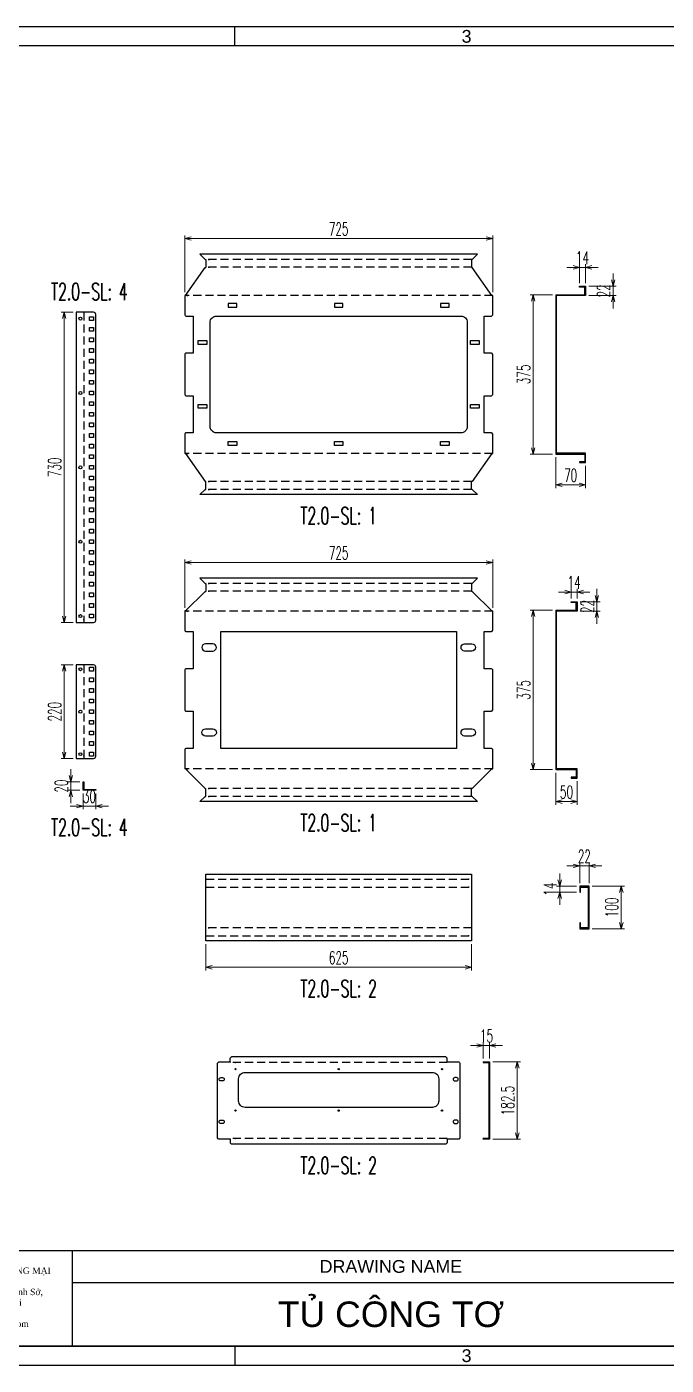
# Model space of a CAD drawing. Header units: millimetres. Extents: x -33730 to 17150, y -76829 to -27437.
# Drawn here: x 9978 to 11483, y -34348 to -31198 of the extents above; entities that cross this region are included whole.
import ezdxf
from ezdxf.enums import TextEntityAlignment as Align

# ---------------------------------------------------------------- set-up
doc = ezdxf.new("R2010")
doc.units = ezdxf.units.MM
doc.header["$LTSCALE"] = 3
doc.linetypes.add('HIDDEN', pattern=[9.525, 6.35, -3.175])
for name, color, linetype in [('@.HIDDEN', 8, 'HIDDEN'), ('@.TEXT', 7, 'Continuous'), ('@.VISIBLE', 7, 'Continuous')]:
    doc.layers.add(name, color=color, linetype=linetype)
doc.styles.add('Ann_w01', font='romans.shx', dxfattribs={"width": 0.6, "bigfont": 'chineset.shx'})
doc.styles.add('Arial', font='arial.ttf')
doc.dimstyles.new('Dim 01_SC15', dxfattribs={"dimscale": 15, "dimtxt": 2, "dimasz": 1, "dimexe": 0.5, "dimexo": 0.5, "dimgap": 0.5, "dimtad": 1, "dimdec": 1, "dimzin": 12, "dimdsep": 46, "dimtxsty": 'Ann_w01', "dimblk": 'OPEN30', "dimcen": 1.5, "dimclrd": 6, "dimclre": 6, "dimclrt": 3, "dimazin": 3, "dimtm": 1e-09, "dimtfac": 1, "dimtdec": 1, "dimtix": 1, "dimtmove": 0, "dimatfit": 3, "dimldrblk": 'OPEN30', "dimfxl": 1, "dimtolj": 1, "dimlwd": 0, "dimlwe": 0, "dimarcsym": 0})

# ---------------------------------------------------------------- blocks, each defined once
blk = doc.blocks.new('*U286')
at = {"layer": '@.VISIBLE', "color": 151}
blk.add_lwpolyline([(-4.5, 4.5), (4.5, 4.5), (4.5, -4.5), (-4.5, -4.5)], close=True, dxfattribs=at)
blk = doc.blocks.new('*U287')
at = {"layer": '@.VISIBLE', "color": 0, "linetype": 'ByBlock', "lineweight": -2, "transparency": 16777216}
for p in [(0, 200), (0, 175), (0, 150), (0, 125), (0, 100), (0, 75), (0, 50), (0, 25), (0, 0)]:
    blk.add_blockref('*U286', p, dxfattribs=at)
blk = doc.blocks.new('*U288')
at = {"layer": '@.VISIBLE', "color": 151}
blk.add_lwpolyline([(-4.5, 4.5), (4.5, 4.5), (4.5, -4.5), (-4.5, -4.5)], close=True, dxfattribs=at)
blk = doc.blocks.new('*U289')
at = {"layer": '@.VISIBLE', "color": 0, "linetype": 'ByBlock', "lineweight": -2, "transparency": 16777216}
for p in [(0, 700), (0, 675), (0, 650), (0, 625), (0, 600), (0, 575), (0, 550), (0, 525), (0, 500), (0, 475), (0, 450), (0, 425), (0, 400), (0, 375), (0, 350), (0, 325), (0, 300), (0, 275), (0, 250), (0, 225), (0, 200), (0, 175), (0, 150), (0, 125), (0, 100), (0, 75), (0, 50), (0, 25), (0, 0)]:
    blk.add_blockref('*U288', p, dxfattribs=at)
blk = doc.blocks.new('_Open30')
at = {"color": 0, "linetype": 'ByBlock', "lineweight": -2}
for p, q in [((-1, 0.27), (0, 0)), ((0, 0), (-1, -0.27)), ((0, 0), (-1, 0))]:
    blk.add_line(p, q, dxfattribs=at)
blk = doc.blocks.new('*D344')
at = {"layer": '@.VISIBLE', "color": 6, "lineweight": 0, "transparency": 16777216}
for p, q in [((10081.6, -32959.6), (10081.6, -32944.6)), ((10102.7, -32974.6), (10074.1, -32974.6)), ((10081.6, -32974.6), (10081.6, -32994.6)), ((10102.7, -32994.6), (10074.1, -32994.6)), ((10081.6, -33009.6), (10081.6, -33024.6))]:
    blk.add_line(p, q, dxfattribs=at)
at = {"layer": 'Defpoints', "color": 0, "transparency": 16777216}
for p in [(10110.2, -32974.6), (10081.6, -32994.6), (10110.2, -32994.6)]:
    blk.add_point(p, dxfattribs=at)
at = {"layer": '@.VISIBLE', "color": 6, "lineweight": 0, "transparency": 16777216, "xscale": 15, "yscale": 15, "zscale": 15}
for p, rotation in [((10081.6, -32974.6), 270), ((10081.6, -32994.6), 90)]:
    blk.add_blockref('_Open30', p, dxfattribs=dict(at, rotation=rotation))
at = {"layer": '@.VISIBLE', "color": 3, "transparency": 16777216, "insert": (10059.1, -32984.6), "char_height": 30, "attachment_point": 5, "rotation": 90, "style": 'Ann_w01'}
blk.add_mtext('\\A1;20', dxfattribs=at)
blk = doc.blocks.new('*D345')
at = {"layer": '@.VISIBLE', "color": 6, "lineweight": 0, "transparency": 16777216}
for p, q in [((10110.2, -33002.1), (10110.2, -33039.3)), ((10140.2, -33002.1), (10140.2, -33039.3)), ((10095.2, -33031.8), (10080.2, -33031.8)), ((10110.2, -33031.8), (10140.2, -33031.8)), ((10155.2, -33031.8), (10170.2, -33031.8))]:
    blk.add_line(p, q, dxfattribs=at)
at = {"layer": 'Defpoints', "color": 0, "transparency": 16777216}
for p in [(10110.2, -32994.6), (10140.2, -32994.6), (10140.2, -33031.8)]:
    blk.add_point(p, dxfattribs=at)
at = {"layer": '@.VISIBLE', "color": 6, "lineweight": 0, "transparency": 16777216, "xscale": 15, "yscale": 15, "zscale": 15}
blk.add_blockref('_Open30', (10110.2, -33031.8), dxfattribs=at)
at = {"layer": '@.VISIBLE', "color": 6, "lineweight": 0, "transparency": 16777216, "xscale": 15, "yscale": 15, "zscale": 15, "rotation": 180}
blk.add_blockref('_Open30', (10140.2, -33031.8), dxfattribs=at)
at = {"layer": '@.VISIBLE', "color": 3, "transparency": 16777216, "insert": (10125.2, -33009.3), "char_height": 30, "attachment_point": 5, "style": 'Ann_w01'}
blk.add_mtext('\\A1;30', dxfattribs=at)
blk = doc.blocks.new('*D346')
at = {"layer": '@.VISIBLE', "color": 6, "lineweight": 0, "transparency": 16777216}
for p, q in [((10086.7, -31869.5), (10058.5, -31869.5)), ((10066, -32584.5), (10066, -31884.5)), ((10086.7, -32599.5), (10058.5, -32599.5))]:
    blk.add_line(p, q, dxfattribs=at)
at = {"layer": 'Defpoints', "color": 0, "transparency": 16777216}
for p in [(10066, -31869.5), (10094.2, -31869.5), (10094.2, -32599.5)]:
    blk.add_point(p, dxfattribs=at)
at = {"layer": '@.VISIBLE', "color": 6, "lineweight": 0, "transparency": 16777216, "xscale": 15, "yscale": 15, "zscale": 15}
for p, rotation in [((10066, -31869.5), 90), ((10066, -32599.5), 270)]:
    blk.add_blockref('_Open30', p, dxfattribs=dict(at, rotation=rotation))
at = {"layer": '@.VISIBLE', "color": 3, "transparency": 16777216, "insert": (10043.5, -32234.5), "char_height": 30, "attachment_point": 5, "rotation": 90, "style": 'Ann_w01'}
blk.add_mtext('\\A1;730', dxfattribs=at)
blk = doc.blocks.new('*D347')
at = {"layer": '@.VISIBLE', "color": 6, "lineweight": 0, "transparency": 16777216}
for p, q in [((10086.7, -32699.5), (10058.5, -32699.5)), ((10066, -32714.5), (10066, -32904.5)), ((10086.7, -32919.5), (10058.5, -32919.5))]:
    blk.add_line(p, q, dxfattribs=at)
at = {"layer": 'Defpoints', "color": 0, "transparency": 16777216}
for p in [(10094.2, -32699.5), (10066, -32919.5), (10094.2, -32919.5)]:
    blk.add_point(p, dxfattribs=at)
at = {"layer": '@.VISIBLE', "color": 6, "lineweight": 0, "transparency": 16777216, "xscale": 15, "yscale": 15, "zscale": 15}
for p, rotation in [((10066, -32699.5), 90), ((10066, -32919.5), 270)]:
    blk.add_blockref('_Open30', p, dxfattribs=dict(at, rotation=rotation))
at = {"layer": '@.VISIBLE', "color": 3, "transparency": 16777216, "insert": (10043.5, -32809.5), "char_height": 30, "attachment_point": 5, "rotation": 90, "style": 'Ann_w01'}
blk.add_mtext('\\A1;220', dxfattribs=at)
blk = doc.blocks.new('*D312')
at = {"layer": '@.VISIBLE', "color": 6, "lineweight": 0, "transparency": 16777216}
for p, q in [((11215.6, -32570.8), (11162.4, -32570.8)), ((11169.9, -32930.8), (11169.9, -32585.8)), ((11215.6, -32945.8), (11162.4, -32945.8))]:
    blk.add_line(p, q, dxfattribs=at)
at = {"layer": 'Defpoints', "color": 0, "transparency": 16777216}
for p in [(11169.9, -32570.8), (11223.1, -32570.8), (11223.1, -32945.8)]:
    blk.add_point(p, dxfattribs=at)
at = {"layer": '@.VISIBLE', "color": 6, "lineweight": 0, "transparency": 16777216, "xscale": 15, "yscale": 15, "zscale": 15}
for p, rotation in [((11169.9, -32570.8), 90), ((11169.9, -32945.8), 270)]:
    blk.add_blockref('_Open30', p, dxfattribs=dict(at, rotation=rotation))
at = {"layer": '@.VISIBLE', "color": 3, "transparency": 16777216, "insert": (11147.4, -32758.3), "char_height": 30, "attachment_point": 5, "rotation": 90, "style": 'Ann_w01'}
blk.add_mtext('\\A1;375', dxfattribs=at)
blk = doc.blocks.new('*D313')
at = {"layer": '@.VISIBLE', "color": 6, "lineweight": 0, "transparency": 16777216}
for p, q in [((10349.5, -32565.1), (10349.5, -32451.1)), ((10364.5, -32458.6), (11059.5, -32458.6)), ((11074.5, -32565.1), (11074.5, -32451.1))]:
    blk.add_line(p, q, dxfattribs=at)
at = {"layer": 'Defpoints', "color": 0, "transparency": 16777216}
for p in [(11074.5, -32458.6), (10349.5, -32572.6), (11074.5, -32572.6)]:
    blk.add_point(p, dxfattribs=at)
at = {"layer": '@.VISIBLE', "color": 6, "lineweight": 0, "transparency": 16777216, "xscale": 15, "yscale": 15, "zscale": 15, "rotation": 180}
blk.add_blockref('_Open30', (10349.5, -32458.6), dxfattribs=at)
at = {"layer": '@.VISIBLE', "color": 6, "lineweight": 0, "transparency": 16777216, "xscale": 15, "yscale": 15, "zscale": 15}
blk.add_blockref('_Open30', (11074.5, -32458.6), dxfattribs=at)
at = {"layer": '@.VISIBLE', "color": 3, "transparency": 16777216, "insert": (10712, -32436.1), "char_height": 30, "attachment_point": 5, "style": 'Ann_w01'}
blk.add_mtext('\\A1;725', dxfattribs=at)
blk = doc.blocks.new('*D314')
at = {"layer": '@.VISIBLE', "color": 6, "lineweight": 0, "transparency": 16777216}
for p, q in [((11215.6, -31828.3), (11162.4, -31828.3)), ((11169.9, -32188.3), (11169.9, -31843.3)), ((11215.6, -32203.3), (11162.4, -32203.3))]:
    blk.add_line(p, q, dxfattribs=at)
at = {"layer": 'Defpoints', "color": 0, "transparency": 16777216}
for p in [(11169.9, -31828.3), (11223.1, -31828.3), (11223.1, -32203.3)]:
    blk.add_point(p, dxfattribs=at)
at = {"layer": '@.VISIBLE', "color": 6, "lineweight": 0, "transparency": 16777216, "xscale": 15, "yscale": 15, "zscale": 15}
for p, rotation in [((11169.9, -31828.3), 90), ((11169.9, -32203.3), 270)]:
    blk.add_blockref('_Open30', p, dxfattribs=dict(at, rotation=rotation))
at = {"layer": '@.VISIBLE', "color": 3, "transparency": 16777216, "insert": (11147.4, -32015.8), "char_height": 30, "attachment_point": 5, "rotation": 90, "style": 'Ann_w01'}
blk.add_mtext('\\A1;375', dxfattribs=at)
blk = doc.blocks.new('*D315')
at = {"layer": '@.VISIBLE', "color": 6, "lineweight": 0, "transparency": 16777216}
for p, q in [((10349.5, -31822.6), (10349.5, -31688.6)), ((11074.5, -31822.6), (11074.5, -31688.6)), ((10364.5, -31696.1), (11059.5, -31696.1))]:
    blk.add_line(p, q, dxfattribs=at)
at = {"layer": 'Defpoints', "color": 0, "transparency": 16777216}
for p in [(11074.5, -31696.1), (10349.5, -31830.1), (11074.5, -31830.1)]:
    blk.add_point(p, dxfattribs=at)
at = {"layer": '@.VISIBLE', "color": 6, "lineweight": 0, "transparency": 16777216, "xscale": 15, "yscale": 15, "zscale": 15, "rotation": 180}
blk.add_blockref('_Open30', (10349.5, -31696.1), dxfattribs=at)
at = {"layer": '@.VISIBLE', "color": 6, "lineweight": 0, "transparency": 16777216, "xscale": 15, "yscale": 15, "zscale": 15}
blk.add_blockref('_Open30', (11074.5, -31696.1), dxfattribs=at)
at = {"layer": '@.VISIBLE', "color": 3, "transparency": 16777216, "insert": (10712, -31673.6), "char_height": 30, "attachment_point": 5, "style": 'Ann_w01'}
blk.add_mtext('\\A1;725', dxfattribs=at)
blk = doc.blocks.new('*D316')
at = {"layer": '@.VISIBLE', "color": 6, "lineweight": 0, "transparency": 16777216}
for p, q in [((10399.5, -33356.4), (10399.5, -33418.6)), ((11024.5, -33356.4), (11024.5, -33418.6)), ((10414.5, -33411.1), (11009.5, -33411.1))]:
    blk.add_line(p, q, dxfattribs=at)
at = {"layer": 'Defpoints', "color": 0, "transparency": 16777216}
for p in [(10399.5, -33348.9), (11024.5, -33348.9), (11024.5, -33411.1)]:
    blk.add_point(p, dxfattribs=at)
at = {"layer": '@.VISIBLE', "color": 6, "lineweight": 0, "transparency": 16777216, "xscale": 15, "yscale": 15, "zscale": 15, "rotation": 180}
blk.add_blockref('_Open30', (10399.5, -33411.1), dxfattribs=at)
at = {"layer": '@.VISIBLE', "color": 6, "lineweight": 0, "transparency": 16777216, "xscale": 15, "yscale": 15, "zscale": 15}
blk.add_blockref('_Open30', (11024.5, -33411.1), dxfattribs=at)
at = {"layer": '@.VISIBLE', "color": 3, "transparency": 16777216, "insert": (10712, -33388.6), "char_height": 30, "attachment_point": 5, "style": 'Ann_w01'}
blk.add_mtext('\\A1;625', dxfattribs=at)
blk = doc.blocks.new('*D317')
at = {"layer": '@.VISIBLE', "color": 6, "lineweight": 0, "transparency": 16777216}
for p, q in [((11308.8, -33220.3), (11384.7, -33220.3)), ((11377.2, -33235.3), (11377.2, -33305.3)), ((11308.8, -33320.3), (11384.7, -33320.3))]:
    blk.add_line(p, q, dxfattribs=at)
at = {"layer": 'Defpoints', "color": 0, "transparency": 16777216}
for p in [(11301.3, -33220.3), (11301.3, -33320.3), (11377.2, -33320.3)]:
    blk.add_point(p, dxfattribs=at)
at = {"layer": '@.VISIBLE', "color": 6, "lineweight": 0, "transparency": 16777216, "xscale": 15, "yscale": 15, "zscale": 15}
for p, rotation in [((11377.2, -33220.3), 90), ((11377.2, -33320.3), 270)]:
    blk.add_blockref('_Open30', p, dxfattribs=dict(at, rotation=rotation))
at = {"layer": '@.VISIBLE', "color": 3, "transparency": 16777216, "insert": (11354.7, -33270.3), "char_height": 30, "attachment_point": 5, "rotation": 90, "style": 'Ann_w01'}
blk.add_mtext('\\A1;100', dxfattribs=at)
blk = doc.blocks.new('*D318')
at = {"layer": '@.VISIBLE', "color": 6, "lineweight": 0, "transparency": 16777216}
for p, q in [((11279.3, -33212.8), (11279.3, -33164.9)), ((11301.3, -33212.8), (11301.3, -33164.9)), ((11264.3, -33172.4), (11249.3, -33172.4)), ((11301.3, -33172.4), (11279.3, -33172.4)), ((11316.3, -33172.4), (11331.3, -33172.4))]:
    blk.add_line(p, q, dxfattribs=at)
at = {"layer": 'Defpoints', "color": 0, "transparency": 16777216}
for p in [(11279.3, -33172.4), (11279.3, -33220.3), (11301.3, -33220.3)]:
    blk.add_point(p, dxfattribs=at)
at = {"layer": '@.VISIBLE', "color": 6, "lineweight": 0, "transparency": 16777216, "xscale": 15, "yscale": 15, "zscale": 15}
blk.add_blockref('_Open30', (11279.3, -33172.4), dxfattribs=at)
at = {"layer": '@.VISIBLE', "color": 6, "lineweight": 0, "transparency": 16777216, "xscale": 15, "yscale": 15, "zscale": 15, "rotation": 180}
blk.add_blockref('_Open30', (11301.3, -33172.4), dxfattribs=at)
at = {"layer": '@.VISIBLE', "color": 3, "transparency": 16777216, "insert": (11290.3, -33149.9), "char_height": 30, "attachment_point": 5, "style": 'Ann_w01'}
blk.add_mtext('\\A1;22', dxfattribs=at)
blk = doc.blocks.new('*D319')
at = {"layer": '@.VISIBLE', "color": 6, "lineweight": 0, "transparency": 16777216}
for p, q in [((11232.2, -33205.3), (11232.2, -33190.3)), ((11271.8, -33220.3), (11224.7, -33220.3)), ((11232.2, -33220.3), (11232.2, -33234.3)), ((11271.8, -33234.3), (11224.7, -33234.3)), ((11232.2, -33249.3), (11232.2, -33264.3))]:
    blk.add_line(p, q, dxfattribs=at)
at = {"layer": 'Defpoints', "color": 0, "transparency": 16777216}
for p in [(11279.3, -33220.3), (11232.2, -33234.3), (11279.3, -33234.3)]:
    blk.add_point(p, dxfattribs=at)
at = {"layer": '@.VISIBLE', "color": 6, "lineweight": 0, "transparency": 16777216, "xscale": 15, "yscale": 15, "zscale": 15}
for p, rotation in [((11232.2, -33220.3), 270), ((11232.2, -33234.3), 90)]:
    blk.add_blockref('_Open30', p, dxfattribs=dict(at, rotation=rotation))
at = {"layer": '@.VISIBLE', "color": 3, "transparency": 16777216, "insert": (11209.7, -33227.3), "char_height": 30, "attachment_point": 5, "rotation": 90, "style": 'Ann_w01'}
blk.add_mtext('\\A1;14', dxfattribs=at)
blk = doc.blocks.new('*D320')
at = {"layer": '@.VISIBLE', "color": 6, "lineweight": 0, "transparency": 16777216}
for p, q in [((11223.1, -32953.3), (11223.1, -33028.7)), ((11273.1, -32973.3), (11273.1, -33028.7)), ((11238.1, -33021.2), (11258.1, -33021.2))]:
    blk.add_line(p, q, dxfattribs=at)
at = {"layer": 'Defpoints', "color": 0, "transparency": 16777216}
for p in [(11223.1, -32945.8), (11273.1, -32965.8), (11273.1, -33021.2)]:
    blk.add_point(p, dxfattribs=at)
at = {"layer": '@.VISIBLE', "color": 6, "lineweight": 0, "transparency": 16777216, "xscale": 15, "yscale": 15, "zscale": 15, "rotation": 180}
blk.add_blockref('_Open30', (11223.1, -33021.2), dxfattribs=at)
at = {"layer": '@.VISIBLE', "color": 6, "lineweight": 0, "transparency": 16777216, "xscale": 15, "yscale": 15, "zscale": 15}
blk.add_blockref('_Open30', (11273.1, -33021.2), dxfattribs=at)
at = {"layer": '@.VISIBLE', "color": 3, "transparency": 16777216, "insert": (11248.1, -32998.7), "char_height": 30, "attachment_point": 5, "style": 'Ann_w01'}
blk.add_mtext('\\A1;50', dxfattribs=at)
blk = doc.blocks.new('*D321')
at = {"layer": '@.VISIBLE', "color": 6, "lineweight": 0, "transparency": 16777216}
for p, q in [((11244.1, -32527.9), (11229.1, -32527.9)), ((11259.1, -32543.3), (11259.1, -32520.4)), ((11273.1, -32527.9), (11259.1, -32527.9)), ((11273.1, -32543.3), (11273.1, -32520.4)), ((11288.1, -32527.9), (11303.1, -32527.9))]:
    blk.add_line(p, q, dxfattribs=at)
at = {"layer": 'Defpoints', "color": 0, "transparency": 16777216}
for p in [(11259.1, -32527.9), (11259.1, -32550.8), (11273.1, -32550.8)]:
    blk.add_point(p, dxfattribs=at)
at = {"layer": '@.VISIBLE', "color": 6, "lineweight": 0, "transparency": 16777216, "xscale": 15, "yscale": 15, "zscale": 15}
blk.add_blockref('_Open30', (11259.1, -32527.9), dxfattribs=at)
at = {"layer": '@.VISIBLE', "color": 6, "lineweight": 0, "transparency": 16777216, "xscale": 15, "yscale": 15, "zscale": 15, "rotation": 180}
blk.add_blockref('_Open30', (11273.1, -32527.9), dxfattribs=at)
at = {"layer": '@.VISIBLE', "color": 3, "transparency": 16777216, "insert": (11266.1, -32505.4), "char_height": 30, "attachment_point": 5, "style": 'Ann_w01'}
blk.add_mtext('\\A1;14', dxfattribs=at)
blk = doc.blocks.new('*D322')
at = {"layer": '@.VISIBLE', "color": 6, "lineweight": 0, "transparency": 16777216}
for p, q in [((11223.1, -32210.8), (11223.1, -32283.4)), ((11293.1, -32230.8), (11293.1, -32283.4)), ((11238.1, -32275.9), (11278.1, -32275.9))]:
    blk.add_line(p, q, dxfattribs=at)
at = {"layer": 'Defpoints', "color": 0, "transparency": 16777216}
for p in [(11223.1, -32203.3), (11293.1, -32223.3), (11293.1, -32275.9)]:
    blk.add_point(p, dxfattribs=at)
at = {"layer": '@.VISIBLE', "color": 6, "lineweight": 0, "transparency": 16777216, "xscale": 15, "yscale": 15, "zscale": 15, "rotation": 180}
blk.add_blockref('_Open30', (11223.1, -32275.9), dxfattribs=at)
at = {"layer": '@.VISIBLE', "color": 6, "lineweight": 0, "transparency": 16777216, "xscale": 15, "yscale": 15, "zscale": 15}
blk.add_blockref('_Open30', (11293.1, -32275.9), dxfattribs=at)
at = {"layer": '@.VISIBLE', "color": 3, "transparency": 16777216, "insert": (11258.1, -32253.4), "char_height": 30, "attachment_point": 5, "style": 'Ann_w01'}
blk.add_mtext('\\A1;70', dxfattribs=at)
blk = doc.blocks.new('*D323')
at = {"layer": '@.VISIBLE', "color": 6, "lineweight": 0, "transparency": 16777216}
for p, q in [((11358, -31793.3), (11358, -31778.3)), ((11300.6, -31808.3), (11365.5, -31808.3)), ((11358, -31808.3), (11358, -31830.3)), ((11300.6, -31830.3), (11365.5, -31830.3)), ((11358, -31845.3), (11358, -31860.3))]:
    blk.add_line(p, q, dxfattribs=at)
at = {"layer": 'Defpoints', "color": 0, "transparency": 16777216}
for p in [(11293.1, -31808.3), (11293.1, -31830.3), (11358, -31830.3)]:
    blk.add_point(p, dxfattribs=at)
at = {"layer": '@.VISIBLE', "color": 6, "lineweight": 0, "transparency": 16777216, "xscale": 15, "yscale": 15, "zscale": 15}
for p, rotation in [((11358, -31808.3), 270), ((11358, -31830.3), 90)]:
    blk.add_blockref('_Open30', p, dxfattribs=dict(at, rotation=rotation))
at = {"layer": '@.VISIBLE', "color": 3, "transparency": 16777216, "insert": (11335.5, -31819.3), "char_height": 30, "attachment_point": 5, "rotation": 90, "style": 'Ann_w01'}
blk.add_mtext('\\A1;22', dxfattribs=at)
blk = doc.blocks.new('*D324')
at = {"layer": '@.VISIBLE', "color": 6, "lineweight": 0, "transparency": 16777216}
for p, q in [((11264.1, -31763.9), (11249.1, -31763.9)), ((11279.1, -31800.8), (11279.1, -31756.4)), ((11293.1, -31763.9), (11279.1, -31763.9)), ((11293.1, -31800.8), (11293.1, -31756.4)), ((11308.1, -31763.9), (11323.1, -31763.9))]:
    blk.add_line(p, q, dxfattribs=at)
at = {"layer": 'Defpoints', "color": 0, "transparency": 16777216}
for p in [(11279.1, -31763.9), (11279.1, -31808.3), (11293.1, -31808.3)]:
    blk.add_point(p, dxfattribs=at)
at = {"layer": '@.VISIBLE', "color": 6, "lineweight": 0, "transparency": 16777216, "xscale": 15, "yscale": 15, "zscale": 15}
blk.add_blockref('_Open30', (11279.1, -31763.9), dxfattribs=at)
at = {"layer": '@.VISIBLE', "color": 6, "lineweight": 0, "transparency": 16777216, "xscale": 15, "yscale": 15, "zscale": 15, "rotation": 180}
blk.add_blockref('_Open30', (11293.1, -31763.9), dxfattribs=at)
at = {"layer": '@.VISIBLE', "color": 3, "transparency": 16777216, "insert": (11286.1, -31741.4), "char_height": 30, "attachment_point": 5, "style": 'Ann_w01'}
blk.add_mtext('\\A1;14', dxfattribs=at)
blk = doc.blocks.new('*D325')
at = {"layer": '@.VISIBLE', "color": 6, "lineweight": 0, "transparency": 16777216}
for p, q in [((11319.7, -32535.8), (11319.7, -32520.8)), ((11280.6, -32550.8), (11327.2, -32550.8)), ((11319.7, -32550.8), (11319.7, -32572.8)), ((11280.6, -32572.8), (11327.2, -32572.8)), ((11319.7, -32587.8), (11319.7, -32602.8))]:
    blk.add_line(p, q, dxfattribs=at)
at = {"layer": 'Defpoints', "color": 0, "transparency": 16777216}
for p in [(11273.1, -32550.8), (11273.1, -32572.8), (11319.7, -32572.8)]:
    blk.add_point(p, dxfattribs=at)
at = {"layer": '@.VISIBLE', "color": 6, "lineweight": 0, "transparency": 16777216, "xscale": 15, "yscale": 15, "zscale": 15}
for p, rotation in [((11319.7, -32550.8), 270), ((11319.7, -32572.8), 90)]:
    blk.add_blockref('_Open30', p, dxfattribs=dict(at, rotation=rotation))
at = {"layer": '@.VISIBLE', "color": 3, "transparency": 16777216, "insert": (11297.2, -32561.8), "char_height": 30, "attachment_point": 5, "rotation": 90, "style": 'Ann_w01'}
blk.add_mtext('\\A1;22', dxfattribs=at)
blk = doc.blocks.new('*D303')
at = {"layer": '@.VISIBLE', "color": 6, "lineweight": 0, "transparency": 16777216}
for p, q in [((11074.8, -33633.4), (11140, -33633.4)), ((11132.5, -33800.9), (11132.5, -33648.4)), ((11074.8, -33815.9), (11140, -33815.9))]:
    blk.add_line(p, q, dxfattribs=at)
at = {"layer": 'Defpoints', "color": 0, "transparency": 16777216}
for p in [(11067.3, -33633.4), (11132.5, -33633.4), (11067.3, -33815.9)]:
    blk.add_point(p, dxfattribs=at)
at = {"layer": '@.VISIBLE', "color": 6, "lineweight": 0, "transparency": 16777216, "xscale": 15, "yscale": 15, "zscale": 15}
for p, rotation in [((11132.5, -33633.4), 90), ((11132.5, -33815.9), 270)]:
    blk.add_blockref('_Open30', p, dxfattribs=dict(at, rotation=rotation))
at = {"layer": '@.VISIBLE', "color": 3, "transparency": 16777216, "insert": (11110, -33724.7), "char_height": 30, "attachment_point": 5, "rotation": 90, "style": 'Ann_w01'}
blk.add_mtext('\\A1;182.5', dxfattribs=at)
blk = doc.blocks.new('*D304')
at = {"layer": '@.VISIBLE', "color": 6, "lineweight": 0, "transparency": 16777216}
for p, q in [((11037.3, -33595.1), (11022.3, -33595.1)), ((11052.3, -33625.9), (11052.3, -33587.6)), ((11052.3, -33595.1), (11067.3, -33595.1)), ((11067.3, -33625.9), (11067.3, -33587.6)), ((11082.3, -33595.1), (11097.3, -33595.1))]:
    blk.add_line(p, q, dxfattribs=at)
at = {"layer": 'Defpoints', "color": 0, "transparency": 16777216}
for p in [(11067.3, -33595.1), (11052.3, -33633.4), (11067.3, -33633.4)]:
    blk.add_point(p, dxfattribs=at)
at = {"layer": '@.VISIBLE', "color": 6, "lineweight": 0, "transparency": 16777216, "xscale": 15, "yscale": 15, "zscale": 15}
blk.add_blockref('_Open30', (11052.3, -33595.1), dxfattribs=at)
at = {"layer": '@.VISIBLE', "color": 6, "lineweight": 0, "transparency": 16777216, "xscale": 15, "yscale": 15, "zscale": 15, "rotation": 180}
blk.add_blockref('_Open30', (11067.3, -33595.1), dxfattribs=at)
at = {"layer": '@.VISIBLE', "color": 3, "transparency": 16777216, "insert": (11059.8, -33572.6), "char_height": 30, "attachment_point": 5, "style": 'Ann_w01'}
blk.add_mtext('\\A1;15', dxfattribs=at)
blk = doc.blocks.new('KHUNG BAN VE (Made by Tung)')
at = {"layer": '@.VISIBLE', "color": 8}
for p, q in [((148.5, 207), (148.5, 210)), ((123, 18), (123, 3)), ((123, 13), (294, 13)), ((148.5, 3), (148.5, 0))]:
    blk.add_line(p, q, dxfattribs=at)
for points in [[(0, 0), (297, 0), (297, 210), (0, 210)], [(3, 3), (294, 3), (294, 207), (3, 207)], [(3, 18), (294, 18), (294, 3), (3, 3)]]:
    blk.add_lwpolyline(points, close=True, dxfattribs=at)
at = {"layer": '@.TEXT', "color": 1, "style": 'Arial'}
for p in [(184.875, 208.5), (184.875, 1.5)]:
    blk.add_text('3', height=2, dxfattribs=at).set_placement(p, align=Align.MIDDLE_CENTER)
at = {"layer": '@.TEXT', "color": 2, "style": 'Arial'}
blk.add_text('DRAWING NAME', height=2, dxfattribs=at).set_placement((173, 15.5), align=Align.MIDDLE_CENTER)
at = {"layer": '@.TEXT', "color": 1, "style": 'Arial'}
for tag, height, p in [('DESIGNER_NAME', 2, (38, 15.5)), ('PROJECT_CODE', 2, (258.5, 15.5)), ('SCALE', 2, (289, 15.5)), ('APPROVED_NAME', 2, (38, 10.5)), ('CUSTOMER_NAME', 2, (258.5, 10.5)), ('PAGE', 2, (289, 10.5)), ('DRAWING_NAME', 4, (173, 8)), ('TOTAL', 2, (289, 5.5))]:
    blk.add_attdef(tag, text='', height=height, dxfattribs=at).set_placement(p, align=Align.MIDDLE_CENTER)
at = {"layer": '@.VISIBLE', "color": 30, "insert": (106, 10.5), "char_height": 1, "attachment_point": 5, "style": 'Ann_w01'}
blk.add_mtext_dynamic_manual_height_columns('{\\fTimes New Roman|b0|i0|c0|p18;\\W1;CTY TNHH SẢN XUẤT & THƯƠNG MẠI CƠ ĐIỆN TUẤN ANH\\PĐịa chỉ: Bến phà Vạn Phúc, Xã Ninh Sở, Huyện Thanh Trì, TP. Hà Nội\\PMST: 01081588698\\PEmail: ctytuananh68@gmail.com}', width=28.70976, gutter_width=99.197, heights=[0], dxfattribs=at)

msp = doc.modelspace()

# ---------------------------------------------------------------- linework, layer by layer
at = {"color": 7, "linetype": 'Continuous', "lineweight": 25}
for points in [[(10398.53, -32666.82), (10415.53, -32666.82, 1), (10415.53, -32649.82), (10398.53, -32649.82, 1)], [(11025.53, -32666.82), (11008.53, -32666.82, -1), (11008.53, -32649.82), (11025.53, -32649.82, -1)], [(10398.53, -32849.82), (10415.53, -32849.82, -1), (10415.53, -32866.82), (10398.53, -32866.82, -1)], [(11025.53, -32866.82), (11008.53, -32866.82, -1), (11008.53, -32849.82), (11025.53, -32849.82, -1)]]:
    msp.add_lwpolyline(points, format="xyb", close=True, dxfattribs=at)
at = {"layer": '@.HIDDEN'}
for p, q in [((11024.53, -31745.35), (10399.53, -31745.35)), ((11024.53, -31763.75), (10399.53, -31763.75)), ((11074.53, -31830.15), (10349.53, -31830.15)), ((10112.21, -31869.55), (10112.21, -32599.55)), ((11074.53, -32201.55), (10349.53, -32201.55)), ((11024.53, -32267.95), (10399.53, -32267.95)), ((11024.53, -32286.35), (10399.53, -32286.35)), ((11024.53, -32507.82), (10399.53, -32507.82)), ((11024.53, -32526.22), (10399.53, -32526.22)), ((11074.53, -32572.62), (10349.53, -32572.62)), ((10112.21, -32699.55), (10112.21, -32919.55)), ((11074.53, -32944.02), (10349.53, -32944.02)), ((11024.53, -32990.42), (10399.53, -32990.42)), ((11024.53, -33008.82), (10399.53, -33008.82)), ((10399.53, -33203.94), (11024.53, -33203.94)), ((10399.53, -33222.34), (11024.53, -33222.34)), ((11024.53, -33318.34), (10399.53, -33318.34)), ((10399.53, -33336.74), (11024.53, -33336.74)), ((10967.53, -33635.24), (10456.53, -33635.24)), ((10967.53, -33814.14), (10456.53, -33814.14))]:
    msp.add_line(p, q, dxfattribs=at)
at = {"layer": '@.VISIBLE'}
for p, q in [((11038.53, -31733.15), (10385.53, -31733.15)), ((10349.53, -31829.95), (10349.53, -31875.35)), ((11074.53, -31875.35), (11074.53, -31829.95)), ((11223.07, -31828.35), (11223.07, -32203.35)), ((11225.07, -32201.35), (11225.07, -31830.35)), ((10352.53, -31878.35), (10369.53, -31878.35)), ((10369.53, -31878.35), (10369.53, -31965.85)), ((11054.53, -31965.85), (11054.53, -31878.35)), ((11054.53, -31878.35), (11071.53, -31878.35)), ((10349.53, -31968.85), (10349.53, -32062.85)), ((10369.53, -31965.85), (10352.53, -31965.85)), ((11071.53, -31965.85), (11054.53, -31965.85)), ((11074.53, -32062.85), (11074.53, -31968.85)), ((10352.53, -32065.85), (10369.53, -32065.85)), ((10369.53, -32065.85), (10369.53, -32153.35)), ((11054.53, -32153.35), (11054.53, -32065.85)), ((11054.53, -32065.85), (11071.53, -32065.85)), ((10349.53, -32156.35), (10349.53, -32201.75)), ((10369.53, -32153.35), (10352.53, -32153.35)), ((11071.53, -32153.35), (11054.53, -32153.35)), ((11074.53, -32201.75), (11074.53, -32156.35)), ((11038.53, -32298.55), (10385.53, -32298.55)), ((11038.53, -32495.62), (10385.53, -32495.62)), ((11223.07, -32570.82), (11223.07, -32945.82)), ((10349.53, -32572.42), (10349.53, -32617.82)), ((11074.53, -32617.82), (11074.53, -32572.42)), ((11225.07, -32943.82), (11225.07, -32572.82)), ((10352.53, -32620.82), (10369.53, -32620.82)), ((10369.53, -32620.82), (10369.53, -32708.32)), ((11054.53, -32708.32), (11054.53, -32620.82)), ((11054.53, -32620.82), (11071.53, -32620.82)), ((10349.53, -32711.32), (10349.53, -32805.32)), ((10369.53, -32708.32), (10352.53, -32708.32)), ((11071.53, -32708.32), (11054.53, -32708.32)), ((11074.53, -32805.32), (11074.53, -32711.32)), ((10352.53, -32808.32), (10369.53, -32808.32)), ((10369.53, -32808.32), (10369.53, -32895.82)), ((11054.53, -32895.82), (11054.53, -32808.32)), ((11054.53, -32808.32), (11071.53, -32808.32)), ((10349.53, -32898.82), (10349.53, -32944.22)), ((10369.53, -32895.82), (10352.53, -32895.82)), ((11071.53, -32895.82), (11054.53, -32895.82)), ((11074.53, -32944.22), (11074.53, -32898.82)), ((11038.53, -33021.02), (10385.53, -33021.02)), ((10456.53, -33625.04), (10459.53, -33622.04)), ((10456.53, -33633.44), (10456.53, -33625.04)), ((10456.53, -33633.44), (10456.53, -33635.24)), ((10964.53, -33622.04), (10459.53, -33622.04)), ((10964.53, -33622.04), (10967.53, -33625.04)), ((10967.53, -33633.44), (10967.53, -33625.04)), ((10967.53, -33633.44), (10967.53, -33635.24)), ((11052.29, -33633.44), (11052.29, -33635.44)), ((10456.53, -33815.94), (10456.53, -33814.14)), ((10456.53, -33815.94), (10456.53, -33824.34)), ((10456.53, -33824.34), (10459.53, -33827.34)), ((10964.53, -33827.34), (10459.53, -33827.34)), ((10967.53, -33824.34), (10964.53, -33827.34)), ((10967.53, -33815.94), (10967.53, -33814.14)), ((10967.53, -33815.94), (10967.53, -33824.34)), ((11052.29, -33815.94), (11052.29, -33813.94))]:
    msp.add_line(p, q, dxfattribs=at)
at = {"layer": '@.VISIBLE', "color": 1}
for p, q in [((10404.84, -31745.35), (10406.84, -31745.35)), ((11019.21, -31745.35), (11017.21, -31745.35)), ((10404.84, -31763.75), (10406.84, -31763.75)), ((11019.21, -31763.75), (11017.21, -31763.75)), ((10354.84, -31830.15), (10356.84, -31830.15)), ((11069.21, -31830.15), (11067.21, -31830.15)), ((10112.21, -31874.55), (10112.21, -31876.55)), ((10354.84, -32201.55), (10356.84, -32201.55)), ((11069.21, -32201.55), (11067.21, -32201.55)), ((10404.84, -32267.95), (10406.84, -32267.95)), ((10404.84, -32286.35), (10406.84, -32286.35)), ((11019.21, -32267.95), (11017.21, -32267.95)), ((11019.21, -32286.35), (11017.21, -32286.35)), ((10404.84, -32507.82), (10406.84, -32507.82)), ((11019.21, -32507.82), (11017.21, -32507.82)), ((10404.84, -32526.22), (10406.84, -32526.22)), ((11019.21, -32526.22), (11017.21, -32526.22)), ((10112.21, -32594.55), (10112.21, -32592.55)), ((10354.84, -32572.62), (10356.84, -32572.62)), ((11069.21, -32572.62), (11067.21, -32572.62)), ((10112.21, -32704.55), (10112.21, -32706.55)), ((10112.21, -32914.55), (10112.21, -32912.55)), ((10354.84, -32944.02), (10356.84, -32944.02)), ((11069.21, -32944.02), (11067.21, -32944.02)), ((10404.84, -32990.42), (10406.84, -32990.42)), ((10404.84, -33008.82), (10406.84, -33008.82)), ((11019.21, -32990.42), (11017.21, -32990.42)), ((11019.21, -33008.82), (11017.21, -33008.82)), ((10404.84, -33203.94), (10406.84, -33203.94)), ((10404.84, -33222.34), (10406.84, -33222.34)), ((11019.21, -33203.94), (11017.21, -33203.94)), ((11019.21, -33222.34), (11017.21, -33222.34)), ((10404.84, -33318.34), (10406.84, -33318.34)), ((11019.21, -33318.34), (11017.21, -33318.34)), ((10404.84, -33336.74), (10406.84, -33336.74)), ((11019.21, -33336.74), (11017.21, -33336.74)), ((10467.49, -33635.24), (10469.49, -33635.24)), ((10956.57, -33635.24), (10954.57, -33635.24)), ((10467.49, -33814.14), (10469.49, -33814.14)), ((10956.57, -33814.14), (10954.57, -33814.14))]:
    msp.add_line(p, q, dxfattribs=at)
at = {"layer": '@.VISIBLE', "color": 151}
msp.add_line((10130.21, -32994.56), (10130.21, -32992.56), dxfattribs=at)
at = {"layer": '@.VISIBLE'}
for points in [[(10385.53, -31733.15), (10397.53, -31745.15), (10399.53, -31745.15), (10399.53, -31763.95)], [(11038.53, -31733.15), (11026.53, -31745.15), (11024.53, -31745.15), (11024.53, -31763.95)], [(10351.53, -31829.95), (10397.53, -31763.95), (10399.53, -31763.95)], [(11072.53, -31829.95), (11026.53, -31763.95), (11024.53, -31763.95)], [(11223.07, -31828.35), (11291.07, -31828.35), (11291.07, -31810.35), (11279.07, -31810.35), (11279.07, -31808.35), (11293.07, -31808.35), (11293.07, -31830.35), (11225.07, -31830.35)], [(10351.53, -31829.95), (10349.53, -31829.95)], [(11072.53, -31829.95), (11074.53, -31829.95)], [(10351.53, -32201.75), (10349.53, -32201.75)], [(10351.53, -32201.75), (10397.53, -32267.75), (10399.53, -32267.75)], [(11072.53, -32201.75), (11026.53, -32267.75), (11024.53, -32267.75)], [(11072.53, -32201.75), (11074.53, -32201.75)], [(11223.07, -32203.35), (11291.07, -32203.35), (11291.07, -32221.35), (11279.07, -32221.35), (11279.07, -32223.35), (11293.07, -32223.35), (11293.07, -32201.35), (11225.07, -32201.35)], [(10385.53, -32298.55), (10397.53, -32286.55), (10399.53, -32286.55), (10399.53, -32267.75)], [(11038.53, -32298.55), (11026.53, -32286.55), (11024.53, -32286.55), (11024.53, -32267.75)], [(10385.53, -32495.62), (10397.53, -32507.62), (10399.53, -32507.62), (10399.53, -32526.42)], [(11038.53, -32495.62), (11026.53, -32507.62), (11024.53, -32507.62), (11024.53, -32526.42)], [(10351.53, -32572.42), (10397.53, -32526.42), (10399.53, -32526.42)], [(11072.53, -32572.42), (11026.53, -32526.42), (11024.53, -32526.42)], [(11223.07, -32570.82), (11271.07, -32570.82), (11271.07, -32552.82), (11259.07, -32552.82), (11259.07, -32550.82), (11273.07, -32550.82), (11273.07, -32572.82), (11225.07, -32572.82)], [(10351.53, -32572.42), (10349.53, -32572.42)], [(11072.53, -32572.42), (11074.53, -32572.42)], [(10351.53, -32944.22), (10349.53, -32944.22)], [(10351.53, -32944.22), (10397.53, -32990.22), (10399.53, -32990.22)], [(11072.53, -32944.22), (11026.53, -32990.22), (11024.53, -32990.22)], [(11072.53, -32944.22), (11074.53, -32944.22)], [(11223.07, -32945.82), (11271.07, -32945.82), (11271.07, -32963.82), (11259.07, -32963.82), (11259.07, -32965.82), (11273.07, -32965.82), (11273.07, -32943.82), (11225.07, -32943.82)], [(10385.53, -33021.02), (10397.53, -33009.02), (10399.53, -33009.02), (10399.53, -32990.22)], [(11038.53, -33021.02), (11026.53, -33009.02), (11024.53, -33009.02), (11024.53, -32990.22)], [(11052.29, -33633.44), (11067.29, -33633.44), (11067.29, -33815.94), (11052.29, -33815.94)], [(11052.29, -33635.44), (11065.29, -33635.44), (11065.29, -33813.94), (11052.29, -33813.94)]]:
    msp.add_lwpolyline(points, dxfattribs=at)
for points in [[(10135.21, -31869.55), (10094.21, -31869.55), (10094.21, -32599.55), (10135.21, -32599.55, 0.4142136), (10140.21, -32594.55), (10140.21, -31874.55, 0.4142136)], [(10424.53, -31878.35), (10999.53, -31878.35, -0.4142136), (11014.53, -31893.35), (11014.53, -32138.35, -0.4142136), (10999.53, -32153.35), (10424.53, -32153.35, -0.4142136), (10409.53, -32138.35), (10409.53, -31893.35, -0.4142136)], [(10135.21, -32699.55), (10094.21, -32699.55), (10094.21, -32919.55), (10135.21, -32919.55, 0.4142136), (10140.21, -32914.55), (10140.21, -32704.55, 0.4142136)], [(10438.53, -33678.69), (10434.53, -33678.69, -0.4142136), (10430.53, -33674.69), (10430.53, -33674.69, -0.4142136), (10434.53, -33670.69), (10438.53, -33670.69, -0.4142136), (10442.53, -33674.69), (10442.53, -33674.69, -0.4142136)], [(10491.53, -33658.44), (10932.53, -33658.44, -0.4142136), (10947.53, -33673.44), (10947.53, -33725.94, -0.4142136), (10932.53, -33740.94), (10491.53, -33740.94, -0.4142136), (10476.53, -33725.94), (10476.53, -33673.44, -0.4142136)], [(10985.53, -33678.69), (10989.53, -33678.69, 0.4142136), (10993.53, -33674.69), (10993.53, -33674.69, 0.4142136), (10989.53, -33670.69), (10985.53, -33670.69, 0.4142136), (10981.53, -33674.69), (10981.53, -33674.69, 0.4142136)], [(10438.53, -33778.69), (10434.53, -33778.69, -0.4142136), (10430.53, -33774.69), (10430.53, -33774.69, -0.4142136), (10434.53, -33770.69), (10438.53, -33770.69, -0.4142136), (10442.53, -33774.69), (10442.53, -33774.69, -0.4142136)], [(10985.53, -33778.69), (10989.53, -33778.69, 0.4142136), (10993.53, -33774.69), (10993.53, -33774.69, 0.4142136), (10989.53, -33770.69), (10985.53, -33770.69, 0.4142136), (10981.53, -33774.69), (10981.53, -33774.69, 0.4142136)]]:
    msp.add_lwpolyline(points, format="xyb", close=True, dxfattribs=at)
for points in [[(10472.03, -31857.85), (10472.03, -31848.85), (10452.03, -31848.85), (10452.03, -31857.85)], [(10722.03, -31857.85), (10722.03, -31848.85), (10702.03, -31848.85), (10702.03, -31857.85)], [(10972.03, -31857.85), (10972.03, -31848.85), (10952.03, -31848.85), (10952.03, -31857.85)], [(10401.53, -31936.35), (10401.53, -31945.35), (10381.53, -31945.35), (10381.53, -31936.35)], [(11042.53, -31936.35), (11042.53, -31945.35), (11022.53, -31945.35), (11022.53, -31936.35)], [(10401.53, -32086.35), (10401.53, -32095.35), (10381.53, -32095.35), (10381.53, -32086.35)], [(11042.53, -32086.35), (11042.53, -32095.35), (11022.53, -32095.35), (11022.53, -32086.35)], [(10472.03, -32173.85), (10472.03, -32182.85), (10452.03, -32182.85), (10452.03, -32173.85)], [(10722.03, -32173.85), (10722.03, -32182.85), (10702.03, -32182.85), (10702.03, -32173.85)], [(10972.03, -32173.85), (10972.03, -32182.85), (10952.03, -32182.85), (10952.03, -32173.85)], [(10434.53, -32620.82), (10989.53, -32620.82), (10989.53, -32895.82), (10434.53, -32895.82)], [(11024.53, -33348.94), (10399.53, -33348.94), (10399.53, -33191.74), (11024.53, -33191.74)], [(11301.29, -33320.34), (11301.29, -33220.34), (11279.29, -33220.34), (11279.29, -33234.34), (11281.29, -33234.34), (11281.29, -33222.34), (11299.29, -33222.34), (11299.29, -33318.34), (11281.29, -33318.34), (11281.29, -33306.34), (11279.29, -33306.34), (11279.29, -33320.34)]]:
    msp.add_lwpolyline(points, close=True, dxfattribs=at)
at = {"layer": '@.VISIBLE', "color": 151}
msp.add_lwpolyline([(10140.21, -32994.56), (10110.21, -32994.56), (10110.21, -32974.56), (10112.21, -32974.56), (10112.21, -32992.56), (10140.21, -32992.56)], close=True, dxfattribs=at)
at = {"layer": '@.VISIBLE'}
for points in [[(10456.53, -33815.94), (10431.53, -33815.94, -0.4142136), (10426.53, -33810.94), (10426.53, -33638.44, -0.4142136), (10431.53, -33633.44), (10456.53, -33633.44)], [(10967.53, -33633.44), (10992.53, -33633.44, -0.4142136), (10997.53, -33638.44), (10997.53, -33810.94, -0.4142136), (10992.53, -33815.94), (10967.53, -33815.94)]]:
    msp.add_lwpolyline(points, format="xyb", dxfattribs=at)
for centre, radius in [((10104.21, -31884.55), 3.5), ((10104.21, -32059.55), 3.5), ((10104.21, -32234.55), 3.5), ((10104.21, -32409.55), 3.5), ((10104.21, -32584.55), 3.5), ((10104.21, -32709.55), 3.5), ((10104.21, -32809.55), 3.5), ((10104.21, -32909.55), 3.5), ((10469.03, -33650.94), 1.5), ((10712.03, -33650.94), 1.5), ((10955.03, -33650.94), 1.5), ((10469.03, -33748.44), 1.5), ((10712.03, -33748.44), 1.5), ((10955.03, -33748.44), 1.5)]:
    msp.add_circle(centre, radius, dxfattribs=at)
for centre, start, end in [((10352.53, -31875.35), 180, 270), ((11071.53, -31875.35), 270, 0), ((10352.53, -31968.85), 90, 180), ((11071.53, -31968.85), 0, 90), ((10352.53, -32062.85), 180, 270), ((11071.53, -32062.85), 270, 0), ((10352.53, -32156.35), 90, 180), ((11071.53, -32156.35), 0, 90), ((10352.53, -32617.82), 180, 270), ((11071.53, -32617.82), 270, 0), ((10352.53, -32711.32), 90, 180), ((11071.53, -32711.32), 0, 90), ((10352.53, -32805.32), 180, 270), ((11071.53, -32805.32), 270, 0), ((10352.53, -32898.82), 90, 180), ((11071.53, -32898.82), 0, 90)]:
    msp.add_arc(centre, 3, start, end, dxfattribs=at)

# ---------------------------------------------------------------- block references
ref = msp.add_blockref('KHUNG BAN VE (Made by Tung)', (8239.95, -34347.63), dxfattribs=dict(at, xscale=15, yscale=15, zscale=15))
ref.add_attrib('DRAWING_NAME', 'TỦ CÔNG TƠ', dxfattribs={"layer": '@.TEXT', "color": 1, "height": 60, "style": 'Arial'}).set_placement((10834.95, -34227.63), align=Align.MIDDLE_CENTER)
for name, p in [('*U289', (10130.21, -32584.55)), ('*U287', (10130.21, -32909.55))]:
    msp.add_blockref(name, p, dxfattribs=at)

# ---------------------------------------------------------------- texts
at = {"layer": '@.VISIBLE', "color": 2, "style": 'Ann_w01', "width": 0.6}
for s, p in [('T2.0-SL: 4', (10125.21, -31821)), ('T2.0-SL: 1', (10712.03, -32348.55)), ('T2.0-SL: 4', (10125.21, -33081.78)), ('T2.0-SL: 1', (10712.03, -33071.02)), ('T2.0-SL: 2', (10712.03, -33461.08)), ('T2.0-SL: 2', (10712.03, -33877.34))]:
    msp.add_text(s, height=40, dxfattribs=at).set_placement(p, align=Align.MIDDLE_CENTER)

# ---------------------------------------------------------------- dimensions: what is measured, and where the dimension line sits
at = {"layer": '@.VISIBLE'}
for base, p1, p2, picture, middle in [((11074.53, -31696.12), (10349.53, -31830.15), (11074.53, -31830.15), '*D315', (10712.03, -31673.62)), ((11279.07, -31763.91), (11293.07, -31808.35), (11279.07, -31808.35), '*D324', (11286.07, -31741.41)), ((11293.07, -32275.91), (11223.07, -32203.35), (11293.07, -32223.35), '*D322', (11258.07, -32253.41)), ((11074.53, -32458.6), (10349.53, -32572.62), (11074.53, -32572.62), '*D313', (10712.03, -32436.1)), ((11259.07, -32527.91), (11273.07, -32550.82), (11259.07, -32550.82), '*D321', (11266.07, -32505.41)), ((11273.07, -33021.24), (11223.07, -32945.82), (11273.07, -32965.82), '*D320', (11248.07, -32998.74)), ((10140.21, -33031.78), (10110.21, -32994.56), (10140.21, -32994.56), '*D345', (10125.21, -33009.28)), ((11279.29, -33172.36), (11301.29, -33220.34), (11279.29, -33220.34), '*D318', (11290.29, -33149.86)), ((11024.53, -33411.08), (10399.53, -33348.94), (11024.53, -33348.94), '*D316', (10712.03, -33388.58)), ((11067.29, -33595.11), (11052.29, -33633.44), (11067.29, -33633.44), '*D304', (11059.79, -33572.61))]:
    dim = msp.add_linear_dim(base=base, p1=p1, p2=p2, dimstyle='Dim 01_SC15', dxfattribs=at)
    dim.commit()
    dim.dimension.update_dxf_attribs({"geometry": picture, "text_midpoint": middle})
for base, p1, p2, picture, middle in [((11358.01, -31830.35), (11293.07, -31808.35), (11293.07, -31830.35), '*D323', (11335.51, -31819.35)), ((11169.89, -31828.35), (11223.07, -32203.35), (11223.07, -31828.35), '*D314', (11147.39, -32015.85)), ((10066, -31869.55), (10094.21, -32599.55), (10094.21, -31869.55), '*D346', (10043.5, -32234.55)), ((11319.71, -32572.82), (11273.07, -32550.82), (11273.07, -32572.82), '*D325', (11297.21, -32561.82)), ((11169.89, -32570.82), (11223.07, -32945.82), (11223.07, -32570.82), '*D312', (11147.39, -32758.32)), ((10066, -32919.55), (10094.21, -32699.55), (10094.21, -32919.55), '*D347', (10043.5, -32809.55)), ((10081.62, -32994.56), (10110.21, -32974.56), (10110.21, -32994.56), '*D344', (10059.12, -32984.56)), ((11232.23, -33234.34), (11279.29, -33220.34), (11279.29, -33234.34), '*D319', (11209.73, -33227.34)), ((11377.2, -33320.34), (11301.29, -33220.34), (11301.29, -33320.34), '*D317', (11354.7, -33270.34)), ((11132.53, -33633.44), (11067.29, -33815.94), (11067.29, -33633.44), '*D303', (11110.03, -33724.69))]:
    dim = msp.add_linear_dim(base=base, p1=p1, p2=p2, angle=90, dimstyle='Dim 01_SC15', dxfattribs=at)
    dim.commit()
    dim.dimension.update_dxf_attribs({"geometry": picture, "text_midpoint": middle})

doc.saveas('drawing.dxf')
